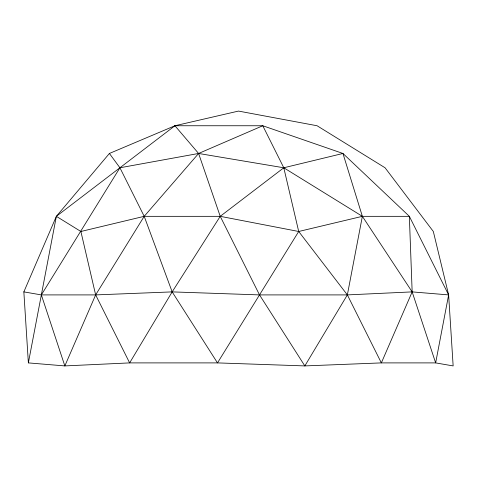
<?xml version="1.0" encoding="UTF-8"?>
<svg xmlns="http://www.w3.org/2000/svg" width="477" height="477" viewBox="0 0 477 477"><rect width="100%" height="100%" fill="white"/><g stroke="black" fill="none" stroke-linecap="round" stroke-linejoin="round"><path stroke-width="0.72" d="M28.37 362.896L56.358 216.331L109.4 153.469L174.934 125.749L238.5 111.081L317.074 125.749L385.064 167.773L433.325 231.488L448.63 294.905L453.15 365.919L435.65 362.896L381.356 362.896L304.833 365.919L217.488 362.896L129.643 362.896L64.842 365.919L28.37 362.896L23.85 291.888L56.358 216.331L174.934 125.749L262.779 125.749L342.945 153.469L409.349 216.331L448.63 294.905L435.65 362.896L412.158 291.888L362.365 216.331L342.945 153.469L283.791 167.773L198.605 153.469L119.924 167.773L41.35 294.905L64.842 365.919L95.644 294.905L144.209 216.331L198.605 153.469L262.779 125.749L283.791 167.773L298.703 231.488L347.357 294.905L381.356 362.896L412.158 291.888L409.349 216.331L362.365 216.331L298.703 231.488L220.225 216.331L144.209 216.331L80.887 231.488L56.358 216.331M298.703 231.488L217.488 362.896L172.167 291.888L144.209 216.331L119.924 167.773L109.4 153.469M448.63 294.905L412.158 291.888L347.357 294.905L259.512 294.905L172.167 291.888L95.644 294.905L41.35 294.905L23.85 291.888M174.934 125.749L198.605 153.469L220.225 216.331L259.512 294.905L304.833 365.919L347.357 294.905L362.365 216.331L283.791 167.773L220.225 216.331L172.167 291.888L129.643 362.896L95.644 294.905L80.887 231.488"/></g></svg>
